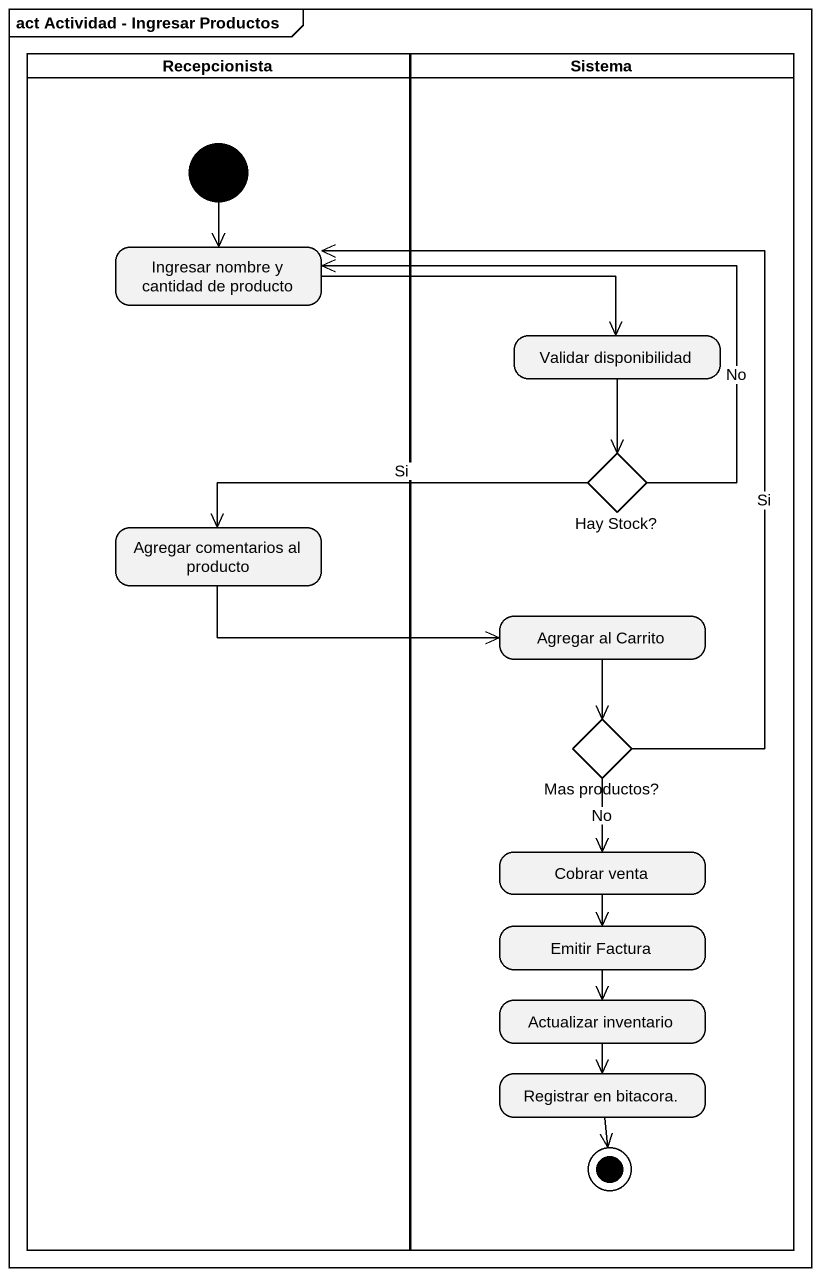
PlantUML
@startuml
mainframe act Actividad - Ingresar Productos
hide empty description
state Recepcionista <<partition>> {
  state "Ingresar nombre y cantidad de producto" as Ingresar_nombre_y_cantidad
  state "Agregar comentarios al producto" as Agregar_comentarios_al
  [*] --> Ingresar_nombre_y_cantidad
}
state Sistema <<partition>> {
  state "Validar disponibilidad" as Validar_disponibilidad
  state "Hay Stock?" as Hay_Stock <<choice>>
  state "Agregar al Carrito" as Agregar_al_Carrito
  state "Mas productos?" as Mas_productos <<choice>>
  state "Cobrar venta" as Cobrar_venta
  state "Emitir Factura" as Emitir_Factura
  state "Actualizar inventario" as Actualizar_inventario
  state "Registrar en bitacora." as Registrar_en_bitacora
  Registrar_en_bitacora --> [*]
}
Ingresar_nombre_y_cantidad -right-> Validar_disponibilidad
Validar_disponibilidad --> Hay_Stock
Hay_Stock -left-> Ingresar_nombre_y_cantidad : No
Hay_Stock -left-> Agregar_comentarios_al : Si
Agregar_comentarios_al -right-> Agregar_al_Carrito
Agregar_al_Carrito --> Mas_productos
Mas_productos -up-> Ingresar_nombre_y_cantidad : Si
Mas_productos --> Cobrar_venta : No
Cobrar_venta --> Emitir_Factura
Emitir_Factura --> Actualizar_inventario
Actualizar_inventario --> Registrar_en_bitacora
@enduml
